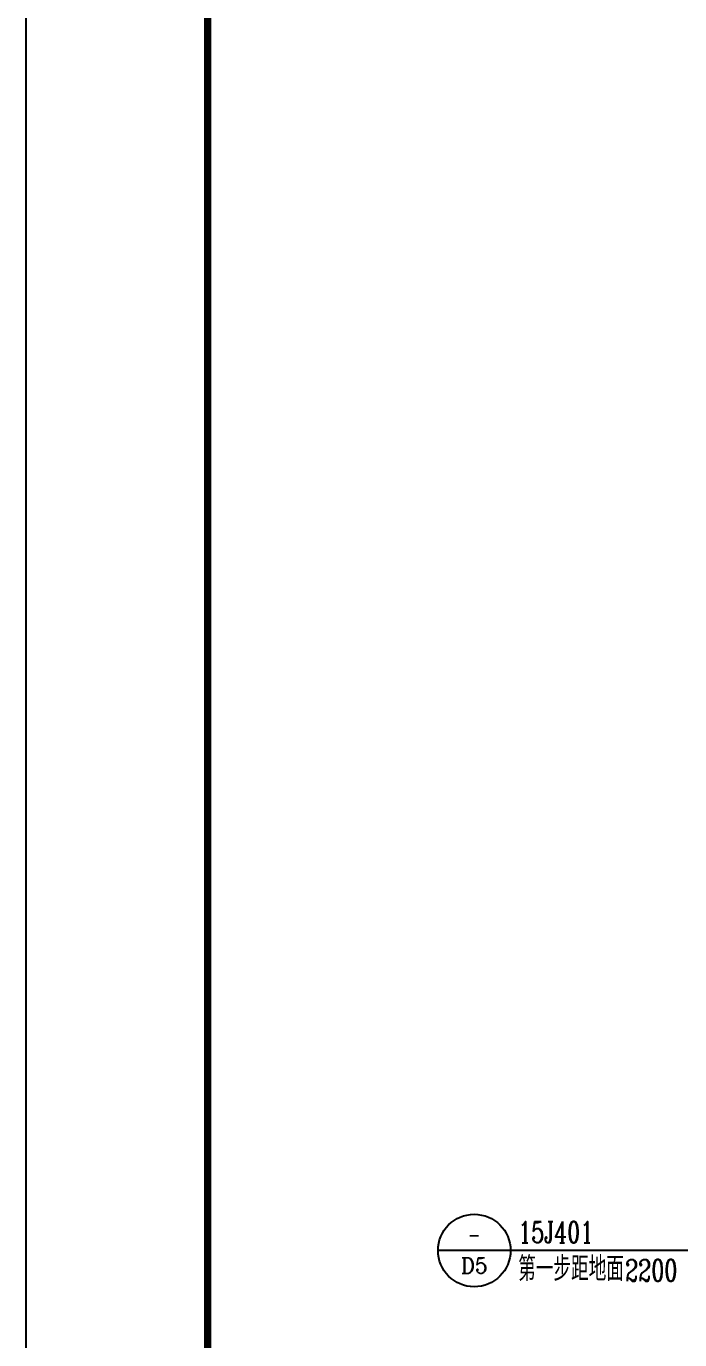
# Model space of a CAD drawing. Extents: x -16809 to 109341, y -15901 to 593582.
# Drawn here: x -16809 to -3295, y 451474 to 478656 of the extents above; entities that cross this region are included whole.
import ezdxf
from ezdxf.enums import TextEntityAlignment as Align

# ---------------------------------------------------------------- set-up
doc = ezdxf.new("R2010")
doc.units = 0
doc.header["$LTSCALE"] = 1000
doc.header["$MEASUREMENT"] = 0
for name, color, linetype in [('0-建筑立面', 255, 'Continuous'), ('DIM_IDEN', 150, 'Continuous'), ('PUB_TEXT', 7, 'Continuous'), ('TK', 4, 'Continuous')]:
    doc.layers.add(name, color=color, linetype=linetype)
doc.styles.add('_TCH_LABEL', font='COMPLEX', dxfattribs={"bigfont": 'GBCBIG'})

# ---------------------------------------------------------------- blocks, each defined once
blk = doc.blocks.new('GeYuanFrame_20457670', base_point=(20.09, 4.53))
at = {"layer": 'TK'}
blk.add_lwpolyline([(20.09, 4.53), (20.09, 598.53), (861.09, 598.53), (861.09, 4.53)], close=True, dxfattribs=at)
at = {"layer": 'TK', "const_width": 1}
blk.add_lwpolyline([(45.09, 588.53), (851.09, 588.53), (851.09, 14.53), (45.09, 14.53)], close=True, dxfattribs=at)

msp = doc.modelspace()

# ---------------------------------------------------------------- linework, layer by layer
at = {"layer": 'DIM_IDEN'}
for p, q in [((-6793.5, 453320.3), (-8293.5, 453320.3)), ((3154.5, 453320.3), (-6793.5, 453320.3))]:
    msp.add_line(p, q, dxfattribs=at)
msp.add_circle((-7543.5, 453320.3), 750, dxfattribs=at)

# ---------------------------------------------------------------- block references
at = {"layer": '0-建筑立面', "xscale": 150, "yscale": 150, "zscale": 150}
msp.add_blockref('GeYuanFrame_20457670', (-16808.6, 410538.3), dxfattribs=at)

# ---------------------------------------------------------------- texts
at = {"layer": 'PUB_TEXT', "style": '_TCH_LABEL', "width": 0.705882}
for s, p in [('15J401', (-6636, 453477.8)), ('2200', (-4424.3, 452688))]:
    msp.add_text(s, height=446.25, dxfattribs=at).set_placement(p)
at = {"layer": 'PUB_TEXT', "style": '_TCH_LABEL', "width": 0.777778}
msp.add_text('-', height=391.5, dxfattribs=at).set_placement((-7674, 453459.1), (-7413, 453459.1), align=Align.FIT)
at = {"layer": 'PUB_TEXT', "style": '_TCH_LABEL'}
msp.add_text('D5', height=322.69, dxfattribs=at).set_placement((-7820.1, 452847.8), (-7266.9, 452847.8), align=Align.FIT)
msp.add_text('第一步距地面', height=506.38, dxfattribs=at).set_placement((-6636, 452688))

doc.saveas('drawing.dxf')
